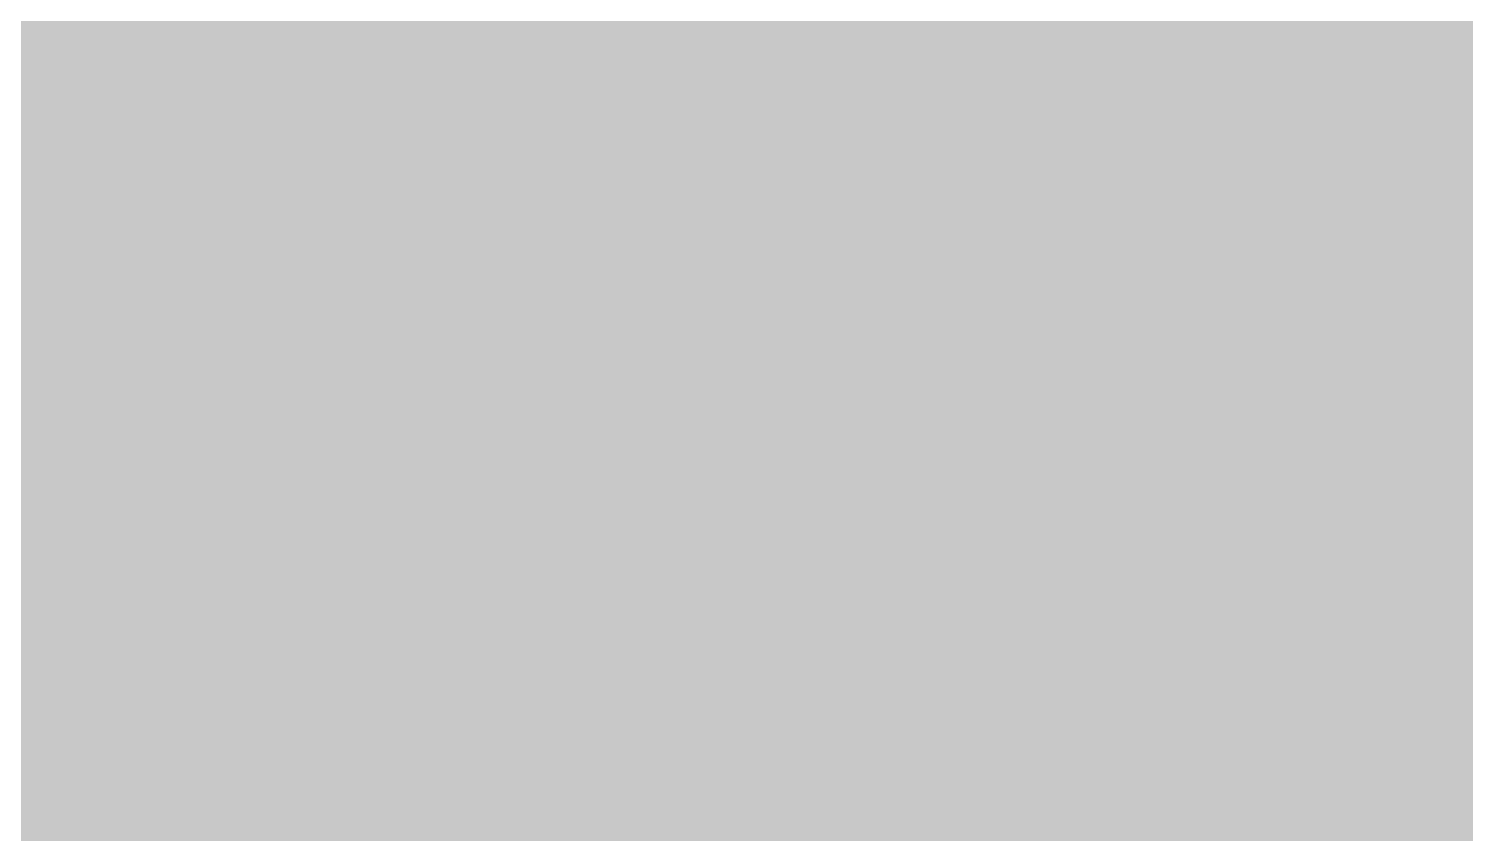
# Model space of a CAD drawing. Extents: x -5 to 157, y -120 to 103.
# Drawn here: x 108.54 to 119.51, y 4.78 to 10.92 of the extents above; entities that cross this region are included whole.
import ezdxf

# ---------------------------------------------------------------- set-up
doc = ezdxf.new("R2010")
doc.units = 0
doc.header["$MEASUREMENT"] = 0
doc.layers.get('0').update_dxf_attribs({"linetype": 'CONTINUOUS'})
for name, color, linetype in [('22-304-2_BOT', 7, 'CONTINUOUS'), ('22-304-2_DRD', 7, 'CONTINUOUS'), ('22-304-2_DRL', 2, 'CONTINUOUS'), ('22-304-2_IN1', 4, 'CONTINUOUS'), ('22-304-2_IN2', 3, 'CONTINUOUS'), ('22-304-2_SMB', 5, 'CONTINUOUS'), ('22-304-2_SPB', 14, 'CONTINUOUS'), ('22-304-2_SSB', 12, 'CONTINUOUS'), ('22-304-2_TOP', 13, 'CONTINUOUS'), ('THRUHOLE_TAP', 7, 'CONTINUOUS')]:
    doc.layers.add(name, color=color, linetype=linetype)

# ---------------------------------------------------------------- blocks, each defined once
blk = doc.blocks.new('RECTANGLE_3')
blk.add_solid([(0.4826, 0.4064), (0.4826, -0.4064), (-0.4826, 0.4064), (-0.4826, -0.4064)])
blk = doc.blocks.new('ROUND_39')
at = {"const_width": 0.40005}
blk.add_lwpolyline([(-0.200024, 0, 1), (0.200024, 0, 1)], format="xyb", close=True, dxfattribs=at)
blk = doc.blocks.new('RECTANGLE_49')
blk.add_solid([(1.12522, 1.14935), (1.12522, -1.14935), (-1.12522, 1.14935), (-1.12522, -1.14935)])
blk = doc.blocks.new('RECTANGLE_50')
blk.add_solid([(1.30048, 0.6477), (1.30048, -0.6477), (-1.30048, 0.6477), (-1.30048, -0.6477)])
blk = doc.blocks.new('ROUND_88')
at = {"const_width": 0.10033}
blk.add_lwpolyline([(-0.050164, 0, 1), (0.050164, 0, 1)], format="xyb", close=True, dxfattribs=at)
blk = doc.blocks.new('ROUND_42')
at = {"const_width": 0.40005}
blk.add_lwpolyline([(-0.200024, 0, 1), (0.200024, 0, 1)], format="xyb", close=True, dxfattribs=at)
blk = doc.blocks.new('ROUND_80')
at = {"const_width": 0.10033}
blk.add_lwpolyline([(-0.050164, 0, 1), (0.050164, 0, 1)], format="xyb", close=True, dxfattribs=at)

msp = doc.modelspace()

# ---------------------------------------------------------------- linework, layer by layer
at = {"layer": '22-304-2_BOT'}
for points, const_width in [([(115.0112, 18.11782), (115.0112, 6.7056)], 0.254), ([(115.2398, 18.11782), (115.2398, 6.7056)], 0.254), ([(115.4684, 18.11782), (115.4684, 6.7056)], 0.254), ([(115.697, 18.11782), (115.697, 6.7056)], 0.254), ([(115.9256, 18.11782), (115.9256, -4.826)], 0.254), ([(116.1542, 18.11782), (116.1542, -4.826)], 0.254), ([(116.3828, 18.11782), (116.3828, -4.826)], 0.254), ([(114.7826, 17.91462), (114.7826, 6.7056)], 0.254), ([(114.554, 17.68602), (114.554, 6.7056)], 0.254), ([(114.3254, 17.45742), (114.3254, 6.7056)], 0.254), ([(114.0968, 17.22882), (114.0968, 6.7056)], 0.254), ([(113.8682, 17.00022), (113.8682, 5.1943)], 0.254), ([(113.6396, 16.77162), (113.6396, 5.1943)], 0.254), ([(113.411, 16.54302), (113.411, 9.1567)], 0.254), ([(113.1824, 16.31442), (113.1824, 9.1567)], 0.254), ([(112.9538, 16.08582), (112.9538, 9.1567)], 0.254), ([(111.76, 4.699), (109.982, 4.699), (109.22, 5.461), (109.22, 15.28064)], 1.27), ([(112.7252, 15.85722), (112.7252, 9.1567)], 0.254), ([(112.4966, 15.62862), (112.4966, 9.1567)], 0.254), ([(112.268, 15.40002), (112.268, 9.1567)], 0.254), ([(112.0394, 15.17142), (112.0394, 9.1567)], 0.254), ([(111.8108, 14.94282), (111.8108, 9.1567)], 0.254), ([(111.5822, 14.71422), (111.5822, 9.1567)], 0.254), ([(111.3536, 14.48562), (111.3536, 9.1567)], 0.254), ([(111.125, 14.30274), (111.125, 9.1567)], 0.254), ([(110.4392, 14.13764), (110.4392, 9.1567)], 0.254), ([(110.6678, 14.14526), (110.6678, 9.1567)], 0.254), ([(110.8964, 14.19606), (110.8964, 9.1567)], 0.254), ([(118.745, 12.7), (118.11, 12.065), (118.11, 9.525), (117.856, 9.271), (115.951, 9.271)], 0.254), ([(110.363, 12.4714), (110.363, 9.1567)], 0.254), ([(116.47678, 11.09218), (116.47678, 7.77748)], 0.254), ([(118.11, 11.02868), (118.11, 9.43356)], 0.381), ([(116.47678, 10.8966), (110.363, 10.8966)], 0.254), ([(116.47678, 10.668), (110.363, 10.668)], 0.254), ([(116.47678, 10.4394), (110.363, 10.4394)], 0.254), ([(116.47678, 10.2108), (110.363, 10.2108)], 0.254), ([(116.47678, 9.9822), (110.363, 9.9822)], 0.254), ([(116.47678, 9.7536), (110.363, 9.7536)], 0.254), ([(116.47678, 9.525), (110.363, 9.525)], 0.254), ([(116.54028, 9.43356), (118.11, 9.43356)], 0.381), ([(119.67972, 9.43356), (118.11, 9.43356)], 0.381), ([(118.11, 7.84098), (118.11, 9.43356)], 0.381), ([(119.888, 9.43356), (118.11, 9.43356)], 0.254), ([(119.888, 9.43356), (118.11, 9.43356)], 0.254), ([(116.47678, 9.2964), (110.363, 9.2964)], 0.254), ([(111.76, 8.001), (111.76, 9.271)], 0.254), ([(111.76, 9.271), (111.76, 8.001)], 0.254), ([(113.56848, 9.1567), (110.363, 9.1567)], 0.254), ([(111.76, 9.0932), (111.76, 8.001)], 0.381), ([(113.56848, 9.1567), (113.56848, 6.8453)], 0.254), ([(116.47678, 9.0678), (113.56848, 9.0678)], 0.254), ([(116.47678, 8.8392), (113.56848, 8.8392)], 0.254), ([(116.47678, 8.6106), (113.56848, 8.6106)], 0.254), ([(116.47678, 8.382), (113.56848, 8.382)], 0.254), ([(116.47678, 8.1534), (113.56848, 8.1534)], 0.254), ([(113.50498, 8.001), (111.76, 8.001)], 0.381), ([(111.76, 6.9088), (111.76, 8.001)], 0.381), ([(116.47678, 7.9248), (113.56848, 7.9248)], 0.254), ([(119.74322, 7.77748), (116.47678, 7.77748)], 0.254), ([(116.6114, 7.77748), (116.6114, 6.19252)], 0.254), ([(116.84, 7.77748), (116.84, 6.19252)], 0.254), ([(117.0686, 7.77748), (117.0686, 6.19252)], 0.254), ([(117.2972, 7.77748), (117.2972, 6.19252)], 0.254), ([(117.5258, 7.77748), (117.5258, 6.19252)], 0.254), ([(117.7544, 7.77748), (117.7544, 6.19252)], 0.254), ([(117.983, 7.77748), (117.983, 6.19252)], 0.254), ([(118.2116, 7.77748), (118.2116, 6.19252)], 0.254), ([(118.4402, 7.77748), (118.4402, 6.19252)], 0.254), ([(118.6688, 7.77748), (118.6688, 6.19252)], 0.254), ([(118.8974, 7.77748), (118.8974, 6.19252)], 0.254), ([(119.126, 7.77748), (119.126, 6.19252)], 0.254), ([(119.3546, 7.77748), (119.3546, 6.19252)], 0.254), ([(119.5832, 7.77748), (119.5832, 6.19252)], 0.254), ([(132.17652, 7.6962), (113.56848, 7.6962)], 0.254), ([(132.17652, 7.4676), (113.56848, 7.4676)], 0.254), ([(132.17652, 7.239), (113.56848, 7.239)], 0.254), ([(132.17652, 7.0104), (113.56848, 7.0104)], 0.254), ([(113.56848, 6.8453), (110.363, 6.8453)], 0.254), ([(110.363, 6.8453), (110.363, 5.93344)], 0.254), ([(133.58114, 6.7818), (110.363, 6.7818)], 0.254), ([(110.4392, 6.8453), (110.4392, 5.85724)], 0.254), ([(110.6678, 6.8453), (110.6678, 5.8547)], 0.254), ([(110.8964, 6.8453), (110.8964, 5.8547)], 0.254), ([(111.125, 6.8453), (111.125, 5.8547)], 0.254), ([(111.3536, 6.8453), (111.3536, 5.8547)], 0.254), ([(111.5822, 6.8453), (111.5822, 5.8547)], 0.254), ([(111.8108, 6.8453), (111.8108, 5.8547)], 0.254), ([(112.0394, 6.8453), (112.0394, 5.8547)], 0.254), ([(112.268, 6.8453), (112.268, 5.8547)], 0.254), ([(112.4966, 6.8453), (112.4966, 5.8547)], 0.254), ([(112.7252, 6.8453), (112.7252, 5.8547)], 0.254), ([(112.9538, 6.8453), (112.9538, 5.8547)], 0.254), ([(113.1824, 6.8453), (113.1824, 5.8547)], 0.254), ([(113.411, 6.8453), (113.411, 5.8547)], 0.254), ([(114.935, 5.7912), (114.935, 6.858)], 0.254), ([(114.935, 6.858), (114.935, 5.7912)], 0.254), ([(115.9256, 6.7056), (113.9444, 6.7056)], 0.254), ([(113.9444, 6.7056), (113.9444, 5.2832)], 0.254), ([(114.935, 6.6421), (114.935, 5.7912)], 0.381), ([(115.9256, 6.7056), (115.9256, 5.2832)], 0.254), ([(113.9444, 6.5532), (110.363, 6.5532)], 0.254), ([(120.2944, 6.5532), (115.9256, 6.5532)], 0.254), ([(113.9444, 6.3246), (110.363, 6.3246)], 0.254), ([(120.2944, 6.3246), (115.9256, 6.3246)], 0.254), ([(116.47678, 6.19252), (116.47678, 2.87782)], 0.254), ([(119.74322, 6.19252), (116.47678, 6.19252)], 0.254), ([(113.9444, 6.096), (110.363, 6.096)], 0.254), ([(116.47678, 6.096), (115.9256, 6.096)], 0.254), ([(110.363, 5.93344), (110.44174, 5.8547)], 0.254), ([(113.9444, 5.8674), (110.42904, 5.8674)], 0.254), ([(113.56848, 5.8547), (110.44174, 5.8547)], 0.254), ([(113.56848, 5.8547), (113.56848, 5.1943)], 0.254), ([(114.0079, 5.7912), (114.935, 5.7912)], 0.381), ([(115.8621, 5.7912), (114.935, 5.7912)], 0.381), ([(116.47678, 5.8674), (115.9256, 5.8674)], 0.254), ([(100.33, 5.1689), (100.2919, 5.207), (91.694, 5.207), (91.6559, 5.1689), (91.567, 5.08), (91.567, -4.064), (93.472, -5.969), (116.967, -5.969), (118.11, -4.826), (118.11, 4.36118), (118.11, 4.5339)], 1.27), ([(100.33, 5.1689), (94.869, 5.1689), (91.6559, 5.1689), (91.567, 5.08), (91.567, -4.064), (93.472, -5.969), (116.967, -5.969), (118.11, -4.826), (118.11, 4.36118), (118.11, 4.5339)], 1.27), ([(113.9444, 5.6388), (113.56848, 5.6388)], 0.254), ([(116.47678, 5.6388), (115.9256, 5.6388)], 0.254), ([(113.9444, 5.4102), (113.56848, 5.4102)], 0.254), ([(116.47678, 5.4102), (115.9256, 5.4102)], 0.254), ([(113.9444, 5.2832), (113.9444, 5.1943)], 0.254), ([(112.395, 0.635), (112.395, 4.3688), (112.395, 4.445), (112.141, 4.699), (111.76, 4.699)], 1.27), ([(113.9444, 5.1943), (113.56848, 5.1943)], 0.254), ([(113.9444, 5.1816), (113.56848, 5.1816)], 0.254), ([(116.47678, 5.1816), (115.9256, 5.1816)], 0.254), ([(118.40718, -0.635), (118.40718, 4.064), (118.11, 4.36118), (118.11, 4.5339)], 1.27), ([(116.47678, 4.953), (115.9256, 4.953)], 0.254), ([(112.395, 4.3688), (112.0902, 4.3688), (111.76, 4.699)], 0.635), ([(112.395, 0.635), (112.395, 4.3688)], 1.27), ([(112.395, 4.3688), (112.395, 0.635)], 1.27), ([(115.9256, 4.8768), (115.9256, 3.4544)], 0.254), ([(116.47678, 4.7244), (115.9256, 4.7244)], 0.254), ([(118.11, 4.5339), (118.2751, 4.3688), (121.285, 4.3688)], 0.635)]:
    msp.add_lwpolyline(points, dxfattribs=dict(at, const_width=const_width))
at = {"layer": '22-304-2_DRD', "const_width": 0.254}
for points in [[(119.634, 10.06856), (119.253, 9.68756)], [(119.634, 10.06856), (119.253, 9.68756)], [(120.142, 10.06856), (119.634, 10.06856)], [(120.142, 10.06856), (119.634, 10.06856)], [(111.506, 9.906), (111.125, 9.525)], [(111.506, 9.906), (111.125, 9.525)], [(112.014, 9.906), (111.506, 9.906)], [(112.014, 9.906), (111.506, 9.906)], [(112.395, 9.525), (112.014, 9.906)], [(112.395, 9.525), (112.014, 9.906)], [(115.697, 9.906), (115.316, 9.525)], [(116.205, 9.906), (115.697, 9.906)], [(116.586, 9.525), (116.205, 9.906)], [(119.634, 9.81456), (119.634, 9.68756)], [(119.761, 9.81456), (119.634, 9.81456)], [(119.634, 9.81456), (119.634, 9.68756)], [(119.761, 9.81456), (119.634, 9.81456)], [(111.506, 9.652), (111.506, 9.525)], [(111.633, 9.652), (111.506, 9.652)], [(111.506, 9.652), (111.506, 9.525)], [(111.633, 9.652), (111.506, 9.652)], [(111.633, 9.525), (111.633, 9.652)], [(111.633, 9.525), (111.633, 9.652)], [(111.887, 9.652), (111.887, 9.525)], [(112.014, 9.652), (111.887, 9.652)], [(111.887, 9.652), (111.887, 9.525)], [(112.014, 9.652), (111.887, 9.652)], [(112.014, 9.525), (112.014, 9.652)], [(112.014, 9.525), (112.014, 9.652)], [(115.697, 9.652), (115.697, 9.525)], [(115.824, 9.652), (115.697, 9.652)], [(115.824, 9.525), (115.824, 9.652)], [(116.078, 9.652), (116.078, 9.525)], [(116.205, 9.652), (116.078, 9.652)], [(116.205, 9.525), (116.205, 9.652)], [(119.253, 9.68756), (119.253, 9.17956)], [(119.253, 9.68756), (119.253, 9.17956)], [(119.634, 9.68756), (119.761, 9.68756)], [(119.634, 9.68756), (119.761, 9.68756)], [(111.125, 9.525), (111.125, 9.017)], [(111.125, 9.525), (111.125, 9.017)], [(111.506, 9.525), (111.633, 9.525)], [(111.506, 9.525), (111.633, 9.525)], [(111.887, 9.525), (112.014, 9.525)], [(111.887, 9.525), (112.014, 9.525)], [(112.395, 9.017), (112.395, 9.525)], [(112.395, 9.017), (112.395, 9.525)], [(115.316, 9.525), (115.316, 9.017)], [(115.697, 9.525), (115.824, 9.525)], [(116.078, 9.525), (116.205, 9.525)], [(116.586, 9.017), (116.586, 9.525)], [(119.761, 9.05256), (119.507, 9.30656)], [(119.761, 9.05256), (119.507, 9.30656)], [(111.633, 8.89), (111.379, 9.144)], [(111.633, 8.89), (111.379, 9.144)], [(112.141, 9.144), (111.887, 8.89)], [(112.141, 9.144), (111.887, 8.89)], [(115.824, 8.89), (115.57, 9.144)], [(116.332, 9.144), (116.078, 8.89)], [(119.253, 9.17956), (119.634, 8.79856)], [(119.253, 9.17956), (119.634, 8.79856)], [(111.125, 9.017), (111.506, 8.636)], [(111.125, 9.017), (111.506, 8.636)], [(112.014, 8.636), (112.395, 9.017)], [(112.014, 8.636), (112.395, 9.017)], [(115.316, 9.017), (115.697, 8.636)], [(116.205, 8.636), (116.586, 9.017)], [(111.887, 8.89), (111.633, 8.89)], [(111.887, 8.89), (111.633, 8.89)], [(116.078, 8.89), (115.824, 8.89)], [(119.634, 8.79856), (120.142, 8.79856)], [(119.634, 8.79856), (120.142, 8.79856)], [(111.506, 8.636), (112.014, 8.636)], [(111.506, 8.636), (112.014, 8.636)], [(115.697, 8.636), (116.205, 8.636)], [(114.681, 7.493), (114.3, 7.112)], [(114.681, 7.493), (114.3, 7.112)], [(115.189, 7.493), (114.681, 7.493)], [(115.189, 7.493), (114.681, 7.493)], [(115.57, 7.112), (115.189, 7.493)], [(115.57, 7.112), (115.189, 7.493)], [(114.681, 7.239), (114.681, 7.112)], [(114.808, 7.239), (114.681, 7.239)], [(114.681, 7.239), (114.681, 7.112)], [(114.808, 7.239), (114.681, 7.239)], [(114.808, 7.112), (114.808, 7.239)], [(114.808, 7.112), (114.808, 7.239)], [(115.062, 7.239), (115.062, 7.112)], [(115.189, 7.239), (115.062, 7.239)], [(115.062, 7.239), (115.062, 7.112)], [(115.189, 7.239), (115.062, 7.239)], [(115.189, 7.112), (115.189, 7.239)], [(115.189, 7.112), (115.189, 7.239)], [(114.3, 7.112), (114.3, 6.604)], [(114.3, 7.112), (114.3, 6.604)], [(114.681, 7.112), (114.808, 7.112)], [(114.681, 7.112), (114.808, 7.112)], [(115.062, 7.112), (115.189, 7.112)], [(115.062, 7.112), (115.189, 7.112)], [(115.57, 6.604), (115.57, 7.112)], [(115.57, 6.604), (115.57, 7.112)], [(114.808, 6.477), (114.554, 6.731)], [(114.808, 6.477), (114.554, 6.731)], [(115.316, 6.731), (115.062, 6.477)], [(115.316, 6.731), (115.062, 6.477)], [(114.3, 6.604), (114.681, 6.223)], [(114.3, 6.604), (114.681, 6.223)], [(115.189, 6.223), (115.57, 6.604)], [(115.189, 6.223), (115.57, 6.604)], [(115.062, 6.477), (114.808, 6.477)], [(115.062, 6.477), (114.808, 6.477)], [(114.681, 6.223), (115.189, 6.223)], [(114.681, 6.223), (115.189, 6.223)]]:
    msp.add_lwpolyline(points, dxfattribs=at)
at = {"layer": '22-304-2_IN2', "const_width": 0.254}
for points in [[(108.839, 51.30038), (108.839, 2.27584)], [(109.0676, 51.07178), (109.0676, 2.07518)], [(109.2962, 50.84318), (109.2962, 2.17932)], [(109.5248, 50.61458), (109.5248, 2.24282)], [(109.7534, 50.38598), (109.7534, 2.2733)], [(109.982, 50.15738), (109.982, 2.2733)], [(110.2106, 49.92878), (110.2106, 2.23774)], [(110.4392, 49.70018), (110.4392, 2.16916)], [(110.6678, 49.47158), (110.6678, 2.06248)], [(110.8964, 49.24298), (110.8964, 1.905)], [(111.125, 49.01438), (111.125, 1.6764)], [(118.4402, 47.63262), (118.4402, -27.73934)], [(118.6688, 47.63262), (118.6688, -27.73934)], [(108.6104, 42.96664), (108.6104, 2.27584)], [(118.8974, 41.64076), (118.8974, -27.73934)], [(111.3536, 41.44264), (111.3536, 1.905)], [(118.2116, 41.35628), (118.2116, -27.73934)], [(119.126, 41.22166), (119.126, -27.73934)], [(111.5822, 41.14546), (111.5822, 2.06248)], [(114.7826, 41.12514), (114.7826, 3.82016)], [(117.983, 41.10228), (117.983, -27.73934)], [(119.3546, 41.0337), (119.3546, -27.73934)], [(111.8108, 40.99052), (111.8108, 2.16916)], [(112.0394, 40.90924), (112.0394, 2.23774)], [(112.268, 40.88384), (112.268, 2.2733)], [(112.4966, 40.90924), (112.4966, 2.2733)], [(115.0112, 40.97782), (115.0112, 3.79984)], [(117.2972, 40.88384), (117.2972, -27.73934)], [(117.5258, 40.89908), (117.5258, -27.73934)], [(117.7544, 40.96766), (117.7544, -27.73934)], [(119.5832, 40.92956), (119.5832, -27.73934)], [(115.2398, 36.66744), (115.2398, 3.72364)], [(117.0686, 36.66744), (117.0686, -27.73934)], [(115.4684, 36.37026), (115.4684, 3.57886)], [(116.84, 36.37026), (116.84, -27.73934)], [(114.554, 36.17722), (114.554, 3.78714)], [(115.697, 36.21532), (115.697, 3.30708)], [(116.6114, 36.21532), (116.6114, -27.73934)], [(115.9256, 36.13404), (115.9256, -27.73934)], [(116.1542, 36.10864), (116.1542, -27.73934)], [(116.3828, 36.13404), (116.3828, -27.73934)], [(112.7252, 35.69462), (112.7252, 2.24282)], [(114.3254, 35.66414), (114.3254, 3.69824)], [(112.9538, 35.47872), (112.9538, 2.17932)], [(114.0968, 35.46094), (114.0968, 3.53314)], [(113.1824, 35.35934), (113.1824, 2.07518)], [(113.411, 35.30346), (113.411, 1.92532)], [(113.6396, 35.30092), (113.6396, 1.70688)], [(113.8682, 35.34918), (113.8682, 3.20548)], [(137.16762, 10.8966), (92.70238, 10.8966)], [(137.16762, 10.668), (92.70238, 10.668)], [(137.16762, 10.4394), (92.70238, 10.4394)], [(137.16762, 10.2108), (92.70238, 10.2108)], [(137.16762, 9.9822), (92.70238, 9.9822)], [(137.16762, 9.7536), (92.70238, 9.7536)], [(137.16762, 9.525), (92.70238, 9.525)], [(137.16762, 9.2964), (92.70238, 9.2964)], [(137.16762, 9.0678), (92.70238, 9.0678)], [(137.16762, 8.8392), (92.70238, 8.8392)], [(137.16762, 8.6106), (92.70238, 8.6106)], [(137.16762, 8.382), (92.70238, 8.382)], [(137.16762, 8.1534), (92.70238, 8.1534)], [(137.16762, 7.9248), (92.70238, 7.9248)], [(137.16762, 7.6962), (92.70238, 7.6962)], [(137.16762, 7.4676), (92.70238, 7.4676)], [(137.16762, 7.239), (92.70238, 7.239)], [(137.16762, 7.0104), (92.70238, 7.0104)], [(133.35762, 6.7818), (92.70238, 6.7818)], [(133.14172, 6.5532), (92.70238, 6.5532)], [(133.02234, 6.3246), (92.70238, 6.3246)], [(132.96646, 6.096), (92.70238, 6.096)], [(132.96392, 5.8674), (92.70238, 5.8674)], [(133.01218, 5.6388), (92.70238, 5.6388)], [(133.12394, 5.4102), (92.70238, 5.4102)], [(133.32714, 5.1816), (92.70238, 5.1816)], [(133.84022, 4.953), (92.70238, 4.953)], [(136.50214, 4.7244), (92.70238, 4.7244)]]:
    msp.add_lwpolyline(points, dxfattribs=at)
at = {"layer": '22-304-2_SMB', "const_width": 0.254}
for points in [[(118.8212, 19.685), (118.8212, 6.985)], [(119.0498, 19.685), (119.0498, 6.985)], [(119.2784, 19.685), (119.2784, 6.985)], [(119.507, 19.685), (119.507, 6.985)], [(118.5926, 19.5326), (118.5926, 6.985)], [(118.364, 19.304), (118.364, 6.985)], [(118.1354, 19.0754), (118.1354, 6.985)], [(117.9068, 18.8468), (117.9068, 6.985)], [(117.6782, 18.6182), (117.6782, 6.985)], [(117.4496, 18.3896), (117.4496, 6.985)], [(117.221, 18.161), (117.221, 6.985)], [(116.9924, 17.9324), (116.9924, 6.985)], [(114.935, 17.78), (114.935, 6.985)], [(115.1636, 17.78), (115.1636, 6.985)], [(115.3922, 17.78), (115.3922, 6.985)], [(115.6208, 17.78), (115.6208, 6.985)], [(115.8494, 17.78), (115.8494, 6.985)], [(116.078, 17.78), (116.078, 6.985)], [(116.3066, 17.78), (116.3066, 6.985)], [(116.5352, 17.78), (116.5352, 6.985)], [(116.7638, 17.78), (116.7638, 6.985)], [(114.7064, 17.5514), (114.7064, 6.985)], [(114.4778, 17.3228), (114.4778, 6.985)], [(114.2492, 17.0942), (114.2492, 6.985)], [(114.0206, 16.8656), (114.0206, 6.985)], [(113.792, 16.637), (113.792, 6.985)], [(113.5634, 16.4084), (113.5634, 6.985)], [(113.3348, 16.1798), (113.3348, 6.985)], [(113.1062, 15.9512), (113.1062, 6.985)], [(112.8776, 15.7226), (112.8776, 6.985)], [(112.649, 15.494), (112.649, 6.985)], [(112.4204, 15.2654), (112.4204, 6.985)], [(112.1918, 15.0368), (112.1918, 6.985)], [(111.9632, 14.8082), (111.9632, 6.985)], [(111.7346, 14.5796), (111.7346, 6.985)], [(111.506, 14.351), (111.506, 6.985)], [(111.2774, 14.1224), (111.2774, 6.985)], [(111.0488, 13.8938), (111.0488, 6.985)], [(110.8202, 13.6652), (110.8202, 6.985)], [(110.5916, 13.4366), (110.5916, 6.985)], [(110.49, 13.335), (110.49, 6.985)], [(138.43, 11.43), (138.43, 6.985), (110.49, 6.985)], [(138.43, 10.9728), (110.49, 10.9728)], [(138.43, 10.7442), (110.49, 10.7442)], [(138.43, 10.5156), (110.49, 10.5156)], [(138.43, 10.287), (110.49, 10.287)], [(138.43, 10.0584), (110.49, 10.0584)], [(138.43, 9.8298), (110.49, 9.8298)], [(138.43, 9.6012), (110.49, 9.6012)], [(138.43, 9.3726), (110.49, 9.3726)], [(138.43, 9.144), (110.49, 9.144)], [(138.43, 8.9154), (110.49, 8.9154)], [(138.43, 8.6868), (110.49, 8.6868)], [(138.43, 8.4582), (110.49, 8.4582)], [(138.43, 8.2296), (110.49, 8.2296)], [(138.43, 8.001), (110.49, 8.001)], [(138.43, 7.7724), (110.49, 7.7724)], [(138.43, 7.5438), (110.49, 7.5438)], [(138.43, 7.3152), (110.49, 7.3152)], [(138.43, 7.0866), (110.49, 7.0866)]]:
    msp.add_lwpolyline(points, dxfattribs=at)
at = {"layer": '22-304-2_SSB', "const_width": 0.1524}
for points in [[(111.32566, 10.88898), (111.32566, 10.414), (112.00384, 10.88898), (112.17148, 10.88898), (112.34166, 10.83056), (112.34166, 10.47496), (112.17148, 10.414)], [(111.49584, 10.05078), (111.32566, 9.99236), (111.32566, 9.63676), (111.49584, 9.5758), (112.17148, 9.5758), (112.34166, 9.63676), (112.34166, 9.99236), (112.17148, 10.05078)], [(116.80952, 3.98526), (116.5098, 3.98526), (116.5098, 9.98474), (116.80952, 9.98474)], [(119.41048, 3.98526), (119.7102, 3.98526), (119.7102, 9.98474), (119.41048, 9.98474)], [(114.52606, 8.83412), (114.35842, 8.89254), (114.35842, 9.24814), (114.52606, 9.30656), (114.86642, 9.30656), (115.03406, 9.18972), (115.03406, 8.83412), (115.37442, 8.83412), (115.37442, 9.30656)], [(110.617, 8.89), (113.284, 8.89), (113.284, 3.81), (110.236, 3.81), (110.236, 8.89), (110.617, 8.89)], [(114.35842, 8.46836), (114.35842, 7.99592), (115.03406, 8.46836), (115.20424, 8.46836), (115.37442, 8.40994), (115.37442, 8.05434), (115.20424, 7.99592)], [(114.52606, 7.63016), (114.35842, 7.57174), (114.35842, 7.21614), (114.52606, 7.15772), (115.20424, 7.15772), (115.37442, 7.21614), (115.37442, 7.57174), (115.20424, 7.63016)], [(115.7605, 6.5405), (115.7605, 3.6195), (114.1222, 3.6195), (114.1222, 6.5405), (115.7605, 6.5405)], [(116.5225, 6.1595), (116.5225, 5.842)], [(119.6975, 6.1595), (116.5225, 6.1595)], [(119.6975, 6.1595), (119.6975, 5.842), (116.5225, 5.842)], [(119.6975, 6.08076), (116.5225, 6.08076)], [(116.6241, 6.1595), (116.6241, 5.842)], [(116.76126, 6.1595), (116.76126, 5.842)], [(116.89842, 6.1595), (116.89842, 5.842)], [(117.03558, 6.1595), (117.03558, 5.842)], [(117.17274, 6.1595), (117.17274, 5.842)], [(117.3099, 6.1595), (117.3099, 5.842)], [(117.44706, 6.1595), (117.44706, 5.842)], [(117.58422, 6.1595), (117.58422, 5.842)], [(117.72138, 6.1595), (117.72138, 5.842)], [(117.85854, 6.1595), (117.85854, 5.842)], [(117.9957, 6.1595), (117.9957, 5.842)], [(118.13286, 6.1595), (118.13286, 5.842)], [(118.27002, 6.1595), (118.27002, 5.842)], [(118.40718, 6.1595), (118.40718, 5.842)], [(118.54434, 6.1595), (118.54434, 5.842)], [(118.6815, 6.1595), (118.6815, 5.842)], [(118.81866, 6.1595), (118.81866, 5.842)], [(118.95582, 6.1595), (118.95582, 5.842)], [(119.09298, 6.1595), (119.09298, 5.842)], [(119.23014, 6.1595), (119.23014, 5.842)], [(119.3673, 6.1595), (119.3673, 5.842)], [(119.50446, 6.1595), (119.50446, 5.842)], [(119.6975, 5.9436), (116.5225, 5.9436)]]:
    msp.add_lwpolyline(points, dxfattribs=at)
at = {"layer": '22-304-2_TOP'}
for points, const_width in [([(1.27, 14.73962), (1.27, 16.891), (18.288, 33.909), (25.4, 33.909), (28.829, 30.48), (41.656, 30.48), (42.799, 31.623), (88.392, 31.623), (92.202, 27.813), (92.202, 15.621), (95.758, 12.065), (103.759, 12.065), (105.283, 10.541), (130.73126, 10.541), (133.53034, 13.34008)], 0.762), ([(130.73126, 9.652), (105.283, 9.652)], 0.254), ([(108.6104, 9.652), (108.6104, 5.0165)], 0.254), ([(108.839, 9.652), (108.839, 5.0165)], 0.254), ([(109.0676, 9.652), (109.0676, 5.0165)], 0.254), ([(109.2962, 9.652), (109.2962, 5.0165)], 0.254), ([(109.5248, 9.652), (109.5248, 5.0165)], 0.254), ([(109.7534, 9.652), (109.7534, 5.0165)], 0.254), ([(109.982, 9.652), (109.982, 5.0165)], 0.254), ([(110.2106, 9.652), (110.2106, 5.0165)], 0.254), ([(110.4392, 9.652), (110.4392, 5.0165)], 0.254), ([(110.6678, 9.652), (110.6678, 5.0165)], 0.254), ([(110.8964, 9.652), (110.8964, 5.0165)], 0.254), ([(111.125, 9.652), (111.125, 5.0165)], 0.254), ([(111.3536, 9.652), (111.3536, 5.0165)], 0.254), ([(111.5822, 9.652), (111.5822, 5.0165)], 0.254), ([(111.8108, 9.652), (111.8108, 5.0165)], 0.254), ([(112.0394, 9.652), (112.0394, 5.0165)], 0.254), ([(112.268, 9.652), (112.268, 5.0165)], 0.254), ([(112.4966, 9.652), (112.4966, 5.0165)], 0.254), ([(112.7252, 9.652), (112.7252, 5.0165)], 0.254), ([(112.9538, 9.652), (112.9538, 5.0165)], 0.254), ([(113.1824, 9.652), (113.1824, 5.0165)], 0.254), ([(113.411, 9.652), (113.411, 5.0165)], 0.254), ([(113.6396, 9.652), (113.6396, 4.98348)], 0.254), ([(113.8682, 9.652), (113.8682, 4.8768)], 0.254), ([(114.0968, 9.652), (114.0968, 4.67106)], 0.254), ([(114.3254, 9.652), (114.3254, 4.44246)], 0.254), ([(114.554, 9.652), (114.554, 4.21386)], 0.254), ([(114.7826, 9.652), (114.7826, 3.98526)], 0.254), ([(115.0112, 9.652), (115.0112, 3.75666)], 0.254), ([(115.2398, 9.652), (115.2398, 3.59156)], 0.254), ([(115.4684, 9.652), (115.4684, 3.4163)], 0.254), ([(115.697, 9.652), (115.697, 2.97688)], 0.254), ([(115.9256, 9.652), (115.9256, -29.91358)], 0.254), ([(116.1542, 9.652), (116.1542, -29.91358)], 0.254), ([(116.3828, 9.652), (116.3828, -29.91358)], 0.254), ([(116.6114, 9.652), (116.6114, -29.91358)], 0.254), ([(116.84, 9.652), (116.84, -29.91358)], 0.254), ([(117.0686, 9.652), (117.0686, -29.91358)], 0.254), ([(117.2972, 9.652), (117.2972, -29.91358)], 0.254), ([(117.5258, 9.652), (117.5258, -29.91358)], 0.254), ([(117.7544, 9.652), (117.7544, -29.91358)], 0.254), ([(117.983, 9.652), (117.983, -29.91358)], 0.254), ([(118.2116, 9.652), (118.2116, -29.91358)], 0.254), ([(118.4402, 9.652), (118.4402, -29.91358)], 0.254), ([(118.6688, 9.652), (118.6688, -29.91358)], 0.254), ([(118.8974, 9.652), (118.8974, -29.91358)], 0.254), ([(119.126, 9.652), (119.126, -29.91358)], 0.254), ([(119.3546, 9.652), (119.3546, -29.91358)], 0.254), ([(119.5832, 9.652), (119.5832, -29.91358)], 0.254), ([(138.938, 9.525), (91.7575, 9.525)], 0.254), ([(138.938, 9.2964), (91.7575, 9.2964)], 0.254), ([(138.938, 9.0678), (91.7575, 9.0678)], 0.254), ([(138.938, 8.8392), (91.7575, 8.8392)], 0.254), ([(138.938, 8.6106), (91.7575, 8.6106)], 0.254), ([(138.938, 8.382), (91.7575, 8.382)], 0.254), ([(138.938, 8.1534), (91.81846, 8.1534)], 0.254), ([(138.938, 7.9248), (92.04706, 7.9248)], 0.254), ([(138.938, 7.6962), (92.27566, 7.6962)], 0.254), ([(138.938, 7.4676), (92.50426, 7.4676)], 0.254), ([(138.938, 7.239), (92.73286, 7.239)], 0.254), ([(138.938, 7.0104), (92.96146, 7.0104)], 0.254), ([(133.58114, 6.7818), (93.19006, 6.7818)], 0.254), ([(133.28904, 6.5532), (93.41866, 6.5532)], 0.254), ([(133.14934, 6.3246), (93.64726, 6.3246)], 0.254), ([(133.08584, 6.096), (93.87586, 6.096)], 0.254), ([(133.0833, 5.8674), (94.10446, 5.8674)], 0.254), ([(133.13918, 5.6388), (94.33306, 5.6388)], 0.254), ([(133.26872, 5.4102), (94.56166, 5.4102)], 0.254), ([(133.53288, 5.1816), (94.79026, 5.1816)], 0.254), ([(113.411, 5.0165), (94.95536, 5.0165)], 0.254), ([(138.938, 4.953), (113.7285, 4.953)], 0.254), ([(114.00282, 4.76758), (115.1255, 3.6449)], 0.254), ([(136.70788, 4.7244), (114.04346, 4.7244)], 0.254)]:
    msp.add_lwpolyline(points, dxfattribs=dict(at, const_width=const_width))
at = {"layer": '22-304-2_TOP', "const_width": 0.254}
msp.add_lwpolyline([(113.9952, 4.7752, 0.1989124), (113.411, 5.01718)], format="xyb", dxfattribs=at)

# ---------------------------------------------------------------- block references
at = {"layer": '22-304-2_BOT'}
for name, p in [('RECTANGLE_49', (118.11, 9.43356)), ('ROUND_39', (119.888, 9.43356)), ('ROUND_39', (111.76, 9.271)), ('ROUND_39', (115.951, 9.271)), ('RECTANGLE_50', (111.76, 8.001)), ('ROUND_39', (114.935, 6.858)), ('RECTANGLE_3', (114.935, 5.7912)), ('RECTANGLE_49', (118.11, 4.5339)), ('RECTANGLE_50', (111.76, 4.699))]:
    msp.add_blockref(name, p, dxfattribs=at)
at = {"layer": '22-304-2_DRL'}
for p in [(111.76, 9.271), (115.951, 9.271), (114.935, 6.858)]:
    msp.add_blockref('ROUND_88', p, dxfattribs=at)
at = {"layer": '22-304-2_IN1'}
for p in [(119.888, 9.43356), (111.76, 9.271), (115.951, 9.271), (114.935, 6.858)]:
    msp.add_blockref('ROUND_42', p, dxfattribs=at)
at = {"layer": '22-304-2_IN2'}
for p in [(119.888, 9.43356), (111.76, 9.271), (115.951, 9.271), (114.935, 6.858)]:
    msp.add_blockref('ROUND_42', p, dxfattribs=at)
at = {"layer": '22-304-2_SMB'}
for name, p in [('RECTANGLE_49', (118.11, 9.43356)), ('RECTANGLE_50', (111.76, 8.001)), ('RECTANGLE_3', (114.935, 5.7912)), ('RECTANGLE_49', (118.11, 4.5339)), ('RECTANGLE_50', (111.76, 4.699))]:
    msp.add_blockref(name, p, dxfattribs=at)
at = {"layer": '22-304-2_SPB'}
for name, p in [('RECTANGLE_49', (118.11, 9.43356)), ('RECTANGLE_50', (111.76, 8.001)), ('RECTANGLE_3', (114.935, 5.7912)), ('RECTANGLE_49', (118.11, 4.5339)), ('RECTANGLE_50', (111.76, 4.699))]:
    msp.add_blockref(name, p, dxfattribs=at)
at = {"layer": '22-304-2_TOP'}
for p in [(119.888, 9.43356), (111.76, 9.271), (115.951, 9.271), (114.935, 6.858)]:
    msp.add_blockref('ROUND_39', p, dxfattribs=at)
at = {"layer": 'THRUHOLE_TAP'}
for p in [(111.76, 9.271), (115.951, 9.271), (114.935, 6.858)]:
    msp.add_blockref('ROUND_80', p, dxfattribs=at)

doc.saveas('drawing.dxf')
